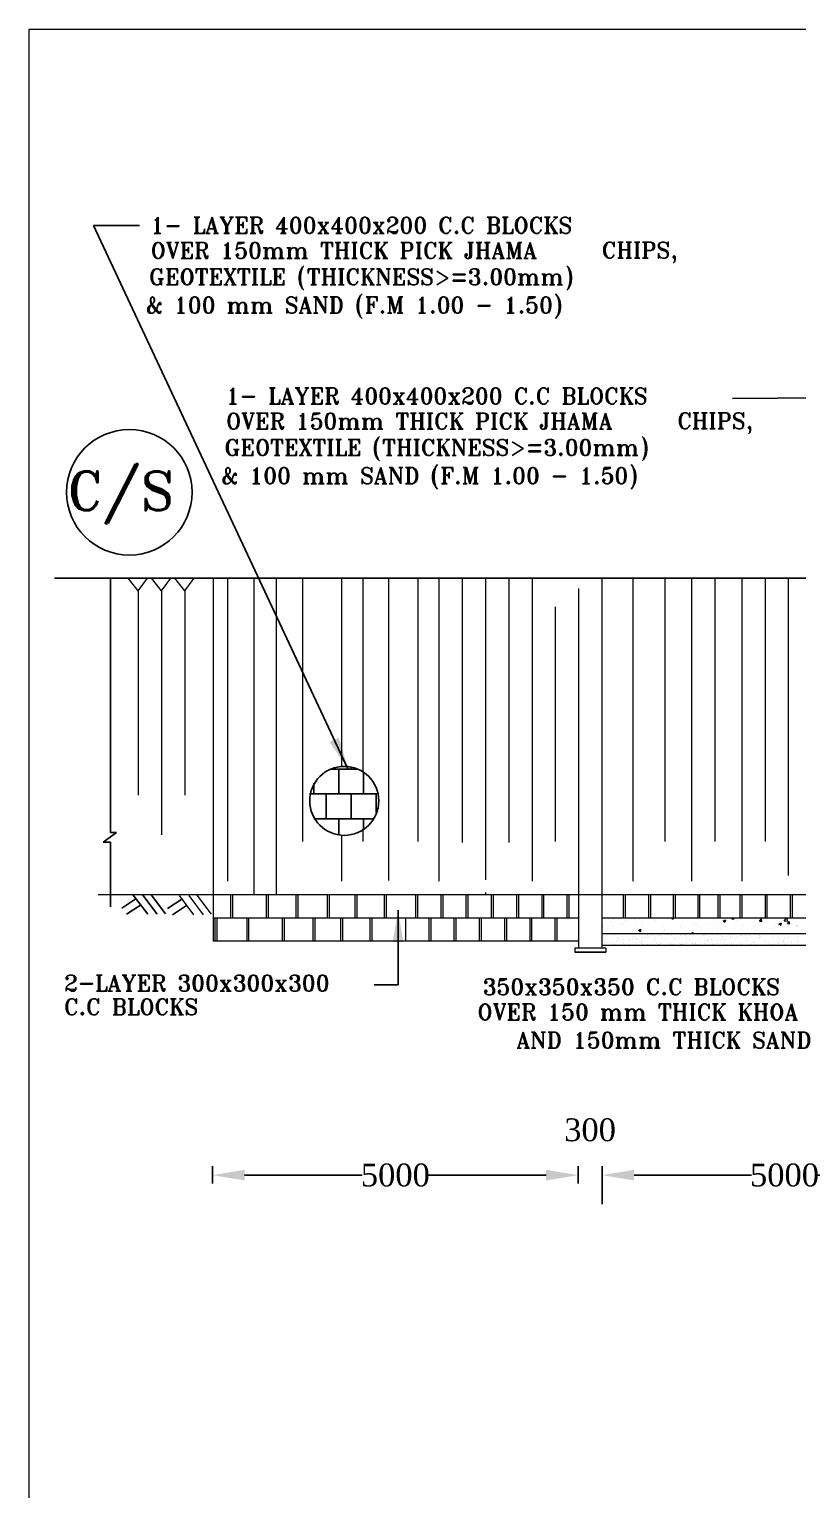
# Model space of a CAD drawing. Extents: x -545075 to 1728153, y -708141 to -305611.
# Drawn here: x 64639 to 73050, y -619429 to -603433 of the extents above; entities that cross this region are included whole.
import ezdxf

# ---------------------------------------------------------------- set-up
doc = ezdxf.new("R2010")
doc.units = 0
doc.header["$MEASUREMENT"] = 0
doc.layers.get('0').update_dxf_attribs({"linetype": 'CONTINUOUS'})
doc.layers.get('DEFPOINTS').update_dxf_attribs({"linetype": 'CONTINUOUS'})
for name, color, linetype in [('LINE', 7, 'CONTINUOUS'), ('SLOPECON', 12, 'CONTINUOUS'), ('TEXT', 7, 'CONTINUOUS')]:
    doc.layers.add(name, color=color, linetype=linetype)
doc.styles.add('BIG', font='ROMANT.SHX')
doc.styles.get("Standard").update_dxf_attribs({"font": 'times.ttf', "height": 250})
doc.dimstyles.new('3', dxfattribs={"dimtxt": 225, "dimasz": 350, "dimexe": 100, "dimexo": 25, "dimgap": 9, "dimtad": 0, "dimdec": 0, "dimzin": 0, "dimdsep": 46, "dimtxsty": 'Standard', "dimcen": 0, "dimclrt": 256, "dimadec": 0, "dimazin": 0, "dimtfac": 1, "dimtdec": 0, "dimtofl": 0, "dimtmove": 2, "dimatfit": 3, "dimfxl": 1, "dimtolj": 1, "dimtzin": 0, "dimarcsym": 0})

# ---------------------------------------------------------------- blocks, each defined once
blk = doc.blocks.new('*D736')
at = {"layer": 'DEFPOINTS', "color": 0, "lineweight": -2}
for p in [(70646, -615983), (70908, -615983), (70908, -615983)]:
    blk.add_point(p, dxfattribs=at)
at = {"layer": 'LINE', "color": 0, "lineweight": -2}
for p, q in [((70646, -615958), (70646, -615883)), ((70908, -615958), (70908, -615883)), ((70296, -615983), (69946, -615983)), ((71258, -615983), (71608, -615983))]:
    blk.add_line(p, q, dxfattribs=at)
for points in [[(70296, -615925), (70296, -616041), (70646, -615983)], [(71258, -615925), (71258, -616041), (70908, -615983)]]:
    blk.add_solid(points, dxfattribs=at)
at = {"layer": 'LINE', "insert": (70777, -615488), "char_height": 250, "attachment_point": 5}
blk.add_mtext('\\A1;300', dxfattribs=at)
blk = doc.blocks.new('*D737')
at = {"layer": 'DEFPOINTS', "color": 0, "lineweight": -2}
for p in [(70908, -615983), (70908, -616324), (74902, -616324)]:
    blk.add_point(p, dxfattribs=at)
at = {"layer": 'LINE', "color": 0, "lineweight": -2}
for p, q in [((70908, -616299), (70908, -615883)), ((74902, -616299), (74902, -615883)), ((71258, -615983), (72542, -615983)), ((74552, -615983), (73268, -615983))]:
    blk.add_line(p, q, dxfattribs=at)
for points in [[(71258, -615925), (71258, -616041), (70908, -615983)], [(74552, -615925), (74552, -616041), (74902, -615983)]]:
    blk.add_solid(points, dxfattribs=at)
at = {"layer": 'LINE', "insert": (72905, -615983), "char_height": 250, "attachment_point": 5}
blk.add_mtext('\\A1;5000', dxfattribs=at)
blk = doc.blocks.new('*D748')
at = {"layer": 'DEFPOINTS', "color": 0, "lineweight": -2}
for p in [(66646, -616101), (70646, -615983), (70646, -616101)]:
    blk.add_point(p, dxfattribs=at)
at = {"layer": 'LINE', "color": 0, "lineweight": -2}
for p, q in [((66646, -616076), (66646, -615883)), ((70646, -616076), (70646, -615883)), ((66996, -615983), (68283, -615983)), ((70296, -615983), (69008, -615983))]:
    blk.add_line(p, q, dxfattribs=at)
for points in [[(66996, -615925), (66996, -616041), (66646, -615983)], [(70296, -615925), (70296, -616041), (70646, -615983)]]:
    blk.add_solid(points, dxfattribs=at)
at = {"layer": 'LINE', "insert": (68646, -615983), "char_height": 250, "attachment_point": 5}
blk.add_mtext('\\A1;5000', dxfattribs=at)
blk = doc.blocks.new('*X31')
at = {"color": 0}
for p, q in [((19924, 960), (20274, 960)), ((20000, 960), (20000, 985)), ((20160, 640), (20160, 960)), ((19840, 640), (19840, 912)), ((20480, 640), (20480, 781)), ((19664, 640), (20535, 640)), ((19680, 403), (19680, 640)), ((20000, 320), (20000, 640)), ((20320, 320), (20320, 640)), ((19720, 320), (20479, 320)), ((19840, 190), (19840, 320)), ((20160, 111), (20160, 320))]:
    blk.add_line(p, q, dxfattribs=at)

msp = doc.modelspace()

# ---------------------------------------------------------------- linework, layer by layer
msp.add_line((70949.228, -613541.458), (70609.228, -613541.458))
at = {"color": 7, "linetype": 'ByBlock', "lineweight": 20}
msp.add_lwpolyline([(64639.309, -641548.608), (64639.309, -603433.487), (118539.48, -603433.487), (118539.48, -641548.608), (64639.309, -641548.608)], close=True, dxfattribs=at)
at = {"layer": 'LINE'}
for p, q in [((65343.559, -605582.278), (65845.559, -605582.278)), ((84822.507, -609445.513), (64917.139, -609445.513)), ((65529.509, -609445.513), (65529.509, -612228.984)), ((65592.928, -612228.984), (65447.969, -612337.593)), ((65592.928, -612228.984), (65529.509, -612228.984)), ((65529.509, -612337.593), (65447.969, -612337.593)), ((65529.509, -612337.593), (65529.509, -613043.552)), ((65777.731, -612916.292), (65935.567, -613126.527)), ((65882.955, -612916.292), (66040.791, -613126.527)), ((65971.991, -612912.249), (66129.827, -613122.484)), ((65806.061, -612956.722), (65652.271, -613057.796)), ((65858.673, -613025.452), (65704.883, -613126.527)), ((66307.899, -612960.765), (66154.11, -613061.839)), ((66360.511, -613029.495), (66206.722, -613130.57))]:
    msp.add_line(p, q, dxfattribs=at)
for centre, radius in [((65735.012, -608504.668), 687.184), ((68087.45, -611883.937), 377.856)]:
    msp.add_circle(centre, radius, dxfattribs=at)
at = {"layer": 'SLOPECON', "color": 0, "lineweight": 15}
for p, q in [((65831.908, -609585.352), (65722.035, -609445.513)), ((65831.908, -609585.352), (65934.384, -609445.513)), ((66086.908, -609585.352), (65977.035, -609445.513)), ((66086.908, -609585.352), (66189.384, -609445.513)), ((66341.908, -609585.352), (66232.035, -609445.513)), ((66341.908, -609585.352), (66444.384, -609445.513)), ((66651.728, -609445.513), (66651.728, -613422.334)), ((66651.728, -609445.513), (66651.728, -613422.334)), ((66809.179, -609445.513), (66809.179, -612762.446)), ((67096.793, -609445.513), (67096.793, -612328.212)), ((67341.53, -609445.513), (67341.53, -612762.446)), ((67629.143, -609445.513), (67629.143, -612328.212)), ((68055.648, -609445.513), (68055.648, -611507.421)), ((68291.765, -609445.513), (68291.765, -611566.083)), ((68570.621, -609445.513), (68570.621, -612090.21)), ((68890.584, -609445.513), (68890.584, -612108.851)), ((69121.728, -609445.513), (69121.728, -612762.446)), ((69376.728, -609445.513), (69376.728, -612338.43)), ((69631.728, -609445.513), (69631.728, -612749.521)), ((69886.728, -609445.513), (69886.728, -612338.43)), ((70141.728, -609445.513), (70141.728, -612762.446)), ((70651.728, -609559.431), (70651.728, -613498.958)), ((70906.728, -609445.513), (70906.728, -613498.958)), ((71246.728, -609445.513), (71246.728, -612765.233)), ((71596.398, -609445.513), (71596.398, -612328.212)), ((71887.286, -609445.513), (71887.286, -612765.233)), ((72142.286, -609445.513), (72142.286, -612328.212)), ((72436.728, -609445.513), (72436.728, -612765.233)), ((72691.728, -609445.513), (72691.728, -612328.212)), ((72946.728, -609445.513), (72946.728, -612702.343)), ((65831.908, -609585.352), (65831.908, -611823.35)), ((66086.908, -609585.352), (66086.908, -612257.585)), ((66341.908, -609585.352), (66341.908, -611823.35)), ((70396.728, -609758.668), (70396.728, -612328.212)), ((67096.793, -610978.607), (67096.793, -612914.31)), ((67341.53, -610978.607), (67341.53, -612914.31)), ((68570.621, -612090.21), (68570.621, -612755.885)), ((68890.584, -612108.851), (68890.584, -612328.212)), ((68055.648, -612260.452), (68055.648, -612762.446)), ((68291.765, -612201.79), (68291.765, -612328.212)), ((66651.728, -612914.31), (65393.83, -612914.31)), ((66279.57, -612920.335), (66437.406, -613130.57)), ((66384.794, -612920.335), (66542.63, -613130.57)), ((66473.83, -612916.292), (66631.666, -613126.527)), ((74901.728, -612914.31), (66651.728, -612914.31)), ((66841.319, -612914.31), (66841.319, -613169.31)), ((66862.569, -612914.31), (66862.569, -613169.31)), ((67231.425, -612914.31), (67231.425, -613169.31)), ((67252.675, -612914.31), (67252.675, -613169.31)), ((67557.992, -612914.31), (67557.992, -613169.31)), ((67579.242, -612914.31), (67579.242, -613169.31)), ((67899.172, -612914.31), (67899.172, -613169.31)), ((67920.422, -612914.31), (67920.422, -613169.31)), ((68203.657, -612914.31), (68203.657, -613169.31)), ((68224.907, -612914.31), (68224.907, -613169.31)), ((68525.515, -612914.31), (68525.515, -613169.31)), ((68546.765, -612914.31), (68546.765, -613169.31)), ((68866.728, -612914.31), (68866.728, -613169.31)), ((68887.978, -612914.31), (68887.978, -613169.31)), ((69142.978, -612914.31), (69142.978, -613169.31)), ((69164.228, -612914.31), (69164.228, -613169.31)), ((69419.228, -612914.31), (69419.228, -613169.31)), ((69440.478, -612914.31), (69440.478, -613169.31)), ((69631.728, -612887.764), (69631.728, -612914.31)), ((69695.478, -612914.31), (69695.478, -613169.31)), ((69716.728, -612914.31), (69716.728, -613169.31)), ((69971.728, -612914.31), (69971.728, -613169.31)), ((69992.978, -612914.31), (69992.978, -613169.31)), ((70247.978, -612914.31), (70247.978, -613169.31)), ((70269.228, -612914.31), (70269.228, -613169.31)), ((70524.228, -612914.31), (70524.228, -613169.31)), ((70545.478, -612914.31), (70545.478, -613169.31)), ((71140.478, -612914.31), (71140.478, -613169.31)), ((71161.728, -612914.31), (71161.728, -613169.31)), ((71416.728, -612914.31), (71416.728, -613169.31)), ((71437.978, -612914.31), (71437.978, -613169.31)), ((71687.356, -612914.31), (71687.356, -613169.31)), ((71708.606, -612914.31), (71708.606, -613169.31)), ((71954.724, -612914.31), (71954.724, -613169.31)), ((71975.974, -612914.31), (71975.974, -613169.31)), ((72175.981, -612914.31), (72175.981, -613169.31)), ((72197.231, -612914.31), (72197.231, -613169.31)), ((72415.478, -612914.31), (72415.478, -613169.31)), ((72436.728, -612914.31), (72436.728, -613169.31)), ((72691.728, -612914.31), (72691.728, -613169.31)), ((72712.978, -612914.31), (72712.978, -613169.31)), ((72967.978, -612914.31), (72967.978, -613169.31)), ((72989.228, -612914.31), (72989.228, -613169.31)), ((70651.728, -613169.31), (66651.728, -613169.31)), ((66671.405, -613169.3), (66671.405, -613424.3)), ((66692.655, -613169.3), (66692.655, -613424.3)), ((67019.012, -613169.3), (67019.012, -613424.3)), ((67040.262, -613169.3), (67040.262, -613424.3)), ((67408.489, -613169.3), (67408.489, -613424.3)), ((67429.739, -613169.3), (67429.739, -613424.3)), ((67742.133, -613169.3), (67742.133, -613424.3)), ((67763.383, -613169.3), (67763.383, -613424.3)), ((68046.618, -613169.3), (68046.618, -613424.3)), ((68067.868, -613169.3), (68067.868, -613424.3)), ((68368.476, -613169.3), (68368.476, -613424.3)), ((68389.726, -613169.3), (68389.726, -613424.3)), ((68756.687, -613169.3), (68756.687, -613424.3)), ((69011.687, -613169.3), (69011.687, -613424.3)), ((69032.937, -613169.3), (69032.937, -613424.3)), ((69287.937, -613169.3), (69287.937, -613424.3)), ((69309.187, -613169.3), (69309.187, -613424.3)), ((69564.187, -613169.3), (69564.187, -613424.3)), ((69585.437, -613169.3), (69585.437, -613424.3)), ((69840.437, -613169.3), (69840.437, -613424.3)), ((69861.687, -613169.3), (69861.687, -613424.3)), ((70116.687, -613169.3), (70116.687, -613424.3)), ((70137.937, -613169.3), (70137.937, -613424.3)), ((70392.937, -613169.3), (70392.937, -613424.3)), ((70414.187, -613169.3), (70414.187, -613424.3)), ((74901.728, -613169.31), (70906.728, -613169.31)), ((71002.021, -613216.99), (71002.021, -613216.99)), ((71022.191, -613254.876), (71022.191, -613254.876)), ((71034.639, -613178.358), (71034.639, -613178.358)), ((71124.249, -613235.446), (71124.249, -613235.446)), ((71133.661, -613228.948), (71133.661, -613228.948)), ((71162.983, -613195.799), (71162.983, -613195.799)), ((71261.513, -613187.944), (71261.513, -613187.944)), ((71270.045, -613212.332), (71270.045, -613212.332)), ((71348.331, -613201.741), (71348.331, -613201.741)), ((71351.124, -613245.032), (71351.124, -613245.032)), ((71488.388, -613197.53), (71488.388, -613197.53)), ((71517.899, -613169.787), (71517.899, -613169.787)), ((71569.071, -613169.876), (71569.071, -613169.876)), ((71577.998, -613254.618), (71577.998, -613254.618)), ((71671.256, -613169.31), (71685.367, -613178.828)), ((71685.367, -613178.84), (71688.565, -613169.31)), ((71715.262, -613207.115), (71715.262, -613207.115)), ((71899.637, -613216.701), (71899.637, -613216.701)), ((71919.246, -613243.545), (71919.246, -613243.545)), ((71954.284, -613254.223), (71954.284, -613254.223)), ((72080.207, -613222.355), (72080.207, -613222.355)), ((72126.511, -613226.287), (72126.511, -613226.287)), ((72175.023, -613222.358), (72175.023, -613222.358)), ((72232.507, -613198.606), (72262.265, -613187.183)), ((72232.507, -613198.606), (72253.647, -613212.865)), ((72253.647, -613212.878), (72262.264, -613187.196)), ((72327.044, -613174.501), (72331.399, -613169.31)), ((72327.044, -613174.501), (72352.447, -613176.723)), ((72348.616, -613187.018), (72348.616, -613187.018)), ((72352.446, -613176.736), (72351.076, -613169.31)), ((72353.386, -613235.873), (72353.386, -613235.873)), ((72393.234, -613192.434), (72393.234, -613192.434)), ((72449.269, -613253.191), (72449.269, -613253.191)), ((72455.01, -613173.011), (72455.01, -613173.011)), ((72580.261, -613245.459), (72580.261, -613245.459)), ((72631.879, -613201.17), (72652.368, -613176.753)), ((72631.879, -613201.17), (72657.282, -613203.393)), ((72657.282, -613203.406), (72652.368, -613176.766)), ((72697.123, -613210.646), (72697.123, -613210.646)), ((72807.135, -613255.044), (72807.135, -613255.044)), ((72843.287, -613232.643), (72873.045, -613221.22)), ((72843.287, -613232.643), (72864.427, -613246.902)), ((72864.427, -613246.916), (72873.044, -613221.233)), ((72899.918, -613196.474), (72925.983, -613169.31)), ((72899.918, -613196.474), (72937.717, -613202.336)), ((72937.716, -613202.347), (72933.873, -613169.31)), ((72936.715, -613227.84), (72957.204, -613203.422)), ((72936.715, -613227.84), (72962.118, -613230.062)), ((72962.117, -613230.076), (72957.203, -613203.436)), ((73039.931, -613248.91), (73039.931, -613248.91)), ((73041.686, -613244.916), (73041.686, -613244.916)), ((74901.728, -613339.31), (70906.728, -613339.31)), ((70915.45, -613258.873), (70915.45, -613258.873)), ((70922.396, -613339.31), (70924.824, -613336.416)), ((70923.906, -613378.173), (70923.906, -613378.173)), ((70925.355, -613339.31), (70924.824, -613336.428)), ((70938.087, -613416.388), (70938.087, -613416.388)), ((71003.836, -613365.937), (71003.836, -613365.937)), ((71039.121, -613346.853), (71039.121, -613346.853)), ((71068.549, -613417.014), (71068.549, -613417.014)), ((71082.727, -613377.884), (71082.727, -613377.884)), ((71083.491, -613387.51), (71083.491, -613387.51)), ((71099.719, -613417.149), (71099.719, -613417.149)), ((71137.333, -613364.234), (71137.333, -613364.234)), ((71141.181, -613411.69), (71141.181, -613411.69)), ((71206.295, -613412.051), (71206.295, -613412.051)), ((71210.453, -613402.57), (71210.453, -613402.57)), ((71236.803, -613342.749), (71236.803, -613342.749)), ((71236.999, -613399.076), (71236.999, -613399.076)), ((71241.549, -613377.595), (71241.549, -613377.595)), ((71267.796, -613364.86), (71267.796, -613364.86)), ((71278.462, -613393.617), (71278.462, -613393.617)), ((71287.565, -613389.263), (71287.565, -613389.263)), ((71296.965, -613397.877), (71296.965, -613397.877)), ((71307.132, -613301.644), (71336.89, -613290.221)), ((71307.132, -613301.644), (71328.273, -613315.903)), ((71319.587, -613328.087), (71319.587, -613328.087)), ((71328.272, -613315.916), (71336.89, -613290.233)), ((71339.792, -613410.348), (71339.792, -613410.348)), ((71347.734, -613384.497), (71347.734, -613384.497)), ((71374.28, -613381.002), (71374.28, -613381.002)), ((71400.37, -613377.307), (71400.37, -613377.307)), ((71405.541, -613359.897), (71405.541, -613359.897)), ((71415.742, -613375.544), (71415.742, -613375.544)), ((71425.981, -613314.08), (71425.981, -613314.08)), ((71440.877, -613344.502), (71440.877, -613344.502)), ((71450.277, -613353.115), (71450.277, -613353.115)), ((71470.255, -613410.974), (71470.255, -613410.974)), ((71485.014, -613366.424), (71485.014, -613366.424)), ((71494.647, -613393.772), (71494.647, -613393.772)), ((71511.56, -613362.929), (71511.56, -613362.929)), ((71539.038, -613358.195), (71539.038, -613358.195)), ((71553.022, -613357.47), (71553.022, -613357.47)), ((71559.191, -613377.018), (71559.191, -613377.018)), ((71563.903, -613311.355), (71563.903, -613311.355)), ((71586.942, -613292.889), (71586.942, -613292.889)), ((71608, -613406.011), (71608, -613406.011)), ((71622.295, -613348.351), (71622.295, -613348.351)), ((71647.959, -613349.011), (71647.959, -613349.011)), ((71648.841, -613344.856), (71648.841, -613344.856)), ((71669.501, -613358.82), (71669.501, -613358.82)), ((71690.303, -613339.397), (71690.303, -613339.397)), ((71698.721, -613395.525), (71698.721, -613395.525)), ((71708.121, -613404.139), (71708.121, -613404.139)), ((71718.012, -613376.729), (71718.012, -613376.729)), ((71741.497, -613404.309), (71741.497, -613404.309)), ((71762.373, -613264.203), (71762.373, -613264.203)), ((71764.746, -613353.858), (71764.746, -613353.858)), ((71782.113, -613281.431), (71782.113, -613281.431)), ((71809.533, -613350.764), (71809.533, -613350.764)), ((71812.851, -613257.553), (71812.851, -613257.553)), ((71818.933, -613359.378), (71818.933, -613359.378)), ((71829.46, -613404.934), (71829.46, -613404.934)), ((71834.334, -613376.441), (71834.334, -613376.441)), ((71863.303, -613400.035), (71863.303, -613400.035)), ((71875.412, -613335.681), (71905.17, -613324.258)), ((71875.412, -613335.681), (71880.791, -613339.31)), ((71898.244, -613352.155), (71898.244, -613352.155)), ((71900.124, -613339.31), (71905.17, -613324.271)), ((71953.561, -613338.28), (71953.561, -613338.28)), ((71967.205, -613399.972), (71967.205, -613399.972)), ((71989.247, -613273.789), (71989.247, -613273.789)), ((71993.155, -613376.152), (71993.155, -613376.152)), ((72016.615, -613355.273), (72016.615, -613355.273)), ((72028.706, -613352.781), (72028.706, -613352.781)), ((72065.204, -613416.492), (72065.204, -613416.492)), ((72067.377, -613401.788), (72067.377, -613401.788)), ((72076.777, -613410.401), (72076.777, -613410.401)), ((72100.702, -613398.269), (72100.702, -613398.269)), ((72106.666, -613411.033), (72106.666, -613411.033)), ((72151.976, -613375.864), (72151.976, -613375.864)), ((72166.452, -613347.818), (72166.452, -613347.818)), ((72175.938, -613401.913), (72175.938, -613401.913)), ((72201.415, -613295.735), (72201.415, -613295.735)), ((72202.484, -613398.419), (72202.484, -613398.419)), ((72216.122, -613283.375), (72216.122, -613283.375)), ((72220.689, -613357.026), (72220.689, -613357.026)), ((72230.089, -613365.64), (72230.089, -613365.64)), ((72231.165, -613398.895), (72231.165, -613398.895)), ((72243.946, -613392.96), (72243.946, -613392.96)), ((72274.459, -613406.297), (72274.459, -613406.297)), ((72299.949, -613346.115), (72299.949, -613346.115)), ((72310.797, -613375.575), (72310.797, -613375.575)), ((72313.219, -613383.84), (72313.219, -613383.84)), ((72339.764, -613380.345), (72339.764, -613380.345)), ((72368.911, -613393.932), (72368.911, -613393.932)), ((72381.227, -613374.887), (72381.227, -613374.887)), ((72388.066, -613333.914), (72388.066, -613333.914)), ((72427.771, -613361.535), (72427.771, -613361.535)), ((72430.411, -613346.741), (72430.411, -613346.741)), ((72442.996, -613292.961), (72442.996, -613292.961)), ((72450.499, -613365.767), (72450.499, -613365.767)), ((72469.618, -613375.286), (72469.618, -613375.286)), ((72477.045, -613362.272), (72477.045, -613362.272)), ((72478.533, -613408.05), (72478.533, -613408.05)), ((72487.933, -613416.664), (72487.933, -613416.664)), ((72502.408, -613392.229), (72502.408, -613392.229)), ((72504.167, -613319.445), (72504.167, -613319.445)), ((72518.507, -613356.813), (72518.507, -613356.813)), ((72568.157, -613341.778), (72568.157, -613341.778)), ((72587.779, -613347.694), (72587.779, -613347.694)), ((72602.736, -613306.706), (72602.736, -613306.706)), ((72614.325, -613344.199), (72614.325, -613344.199)), ((72628.44, -613374.998), (72628.44, -613374.998)), ((72631.845, -613363.288), (72631.845, -613363.288)), ((72632.87, -613392.855), (72632.87, -613392.855)), ((72641.246, -613371.902), (72641.246, -613371.902)), ((72669.871, -613302.547), (72669.871, -613302.547)), ((72685.615, -613412.559), (72685.615, -613412.559)), ((72701.654, -613340.075), (72701.654, -613340.075)), ((72770.616, -613387.892), (72770.616, -613387.892)), ((72772.576, -613284.108), (72772.576, -613284.108)), ((72787.261, -613374.709), (72787.261, -613374.709)), ((72798.959, -613303.962), (72798.959, -613303.962)), ((72823.476, -613274.841), (72823.476, -613274.841)), ((72832.117, -613340.701), (72832.117, -613340.701)), ((72838.927, -613367.798), (72838.927, -613367.798)), ((72878.97, -613270.101), (72878.97, -613270.101)), ((72889.689, -613414.312), (72889.689, -613414.312)), ((72896.745, -613312.133), (72896.745, -613312.133)), ((72904.113, -613386.189), (72904.113, -613386.189)), ((72946.082, -613374.421), (72946.082, -613374.421)), ((73034.01, -613264.63), (73034.01, -613264.63)), ((73034.576, -613386.815), (73034.576, -613386.815)), ((73043.001, -613369.551), (73043.001, -613369.551)), ((73046.814, -613261.417), (73046.814, -613261.417)), ((70651.728, -613422.334), (66651.728, -613422.334)), ((70609.228, -613498.958), (70609.228, -613541.458)), ((70949.228, -613498.958), (70609.228, -613498.958)), ((74901.728, -613466.81), (70906.728, -613466.81)), ((70930.178, -613432.272), (70930.178, -613432.272)), ((70935.893, -613438.717), (70935.893, -613438.717)), ((70949.228, -613498.958), (70949.228, -613541.458)), ((70962.439, -613435.222), (70962.439, -613435.222)), ((71003.901, -613429.764), (71003.901, -613429.764)), ((71007.048, -613464.205), (71007.048, -613464.205)), ((71024.987, -613442.568), (71024.987, -613442.568)), ((71046.493, -613456.269), (71046.493, -613456.269)), ((71073.173, -613420.644), (71073.173, -613420.644)), ((71134.252, -613434.025), (71134.252, -613434.025)), ((71140.546, -613462.502), (71140.546, -613462.502)), ((71143.652, -613442.638), (71143.652, -613442.638)), ((71183.808, -613442.279), (71183.808, -613442.279)), ((71205.314, -613455.98), (71205.314, -613455.98)), ((71271.008, -613463.128), (71271.008, -613463.128)), ((71341.334, -613438.534), (71341.334, -613438.534)), ((71342.629, -613441.991), (71342.629, -613441.991)), ((71364.136, -613455.692), (71364.136, -613455.692)), ((71408.754, -613458.165), (71408.754, -613458.165)), ((71501.45, -613441.702), (71501.45, -613441.702)), ((71522.957, -613455.403), (71522.957, -613455.403)), ((71542.251, -613456.463), (71542.251, -613456.463)), ((71545.408, -613440.287), (71545.408, -613440.287)), ((71554.808, -613448.901), (71554.808, -613448.901)), ((71660.272, -613441.413), (71660.272, -613441.413)), ((71672.713, -613457.088), (71672.713, -613457.088)), ((71681.778, -613455.115), (71681.778, -613455.115)), ((71737.325, -613465.253), (71737.325, -613465.253)), ((71752.49, -613444.796), (71752.49, -613444.796)), ((71764.097, -613456.133), (71764.097, -613456.133)), ((71767.959, -613452.126), (71767.959, -613452.126)), ((71776.593, -613441.125), (71776.593, -613441.125)), ((71790.643, -613452.639), (71790.643, -613452.639)), ((71798.099, -613454.826), (71798.099, -613454.826)), ((71832.105, -613447.18), (71832.105, -613447.18)), ((71901.377, -613438.06), (71901.377, -613438.06)), ((71901.456, -613450.423), (71901.456, -613450.423)), ((71914.064, -613446.549), (71914.064, -613446.549)), ((71923.465, -613455.163), (71923.465, -613455.163)), ((71927.923, -613434.565), (71927.923, -613434.565)), ((71935.414, -613440.836), (71935.414, -613440.836)), ((71956.92, -613454.537), (71956.92, -613454.537)), ((71969.385, -613429.107), (71969.385, -613429.107)), ((72031.919, -613451.049), (72031.919, -613451.049)), ((72038.658, -613419.987), (72038.658, -613419.987)), ((72094.235, -613440.548), (72094.235, -613440.548)), ((72115.742, -613454.249), (72115.742, -613454.249)), ((72121.146, -613451.058), (72121.146, -613451.058)), ((72169.664, -613446.086), (72169.664, -613446.086)), ((72253.056, -613440.259), (72253.056, -613440.259)), ((72274.563, -613453.96), (72274.563, -613453.96)), ((72303.161, -613444.383), (72303.161, -613444.383)), ((72325.22, -613452.811), (72325.22, -613452.811)), ((72334.621, -613461.425), (72334.621, -613461.425)), ((72411.878, -613439.97), (72411.878, -613439.97)), ((72433.384, -613453.672), (72433.384, -613453.672)), ((72433.624, -613445.009), (72433.624, -613445.009)), ((72532.302, -613457.321), (72532.302, -613457.321)), ((72570.699, -613439.682), (72570.699, -613439.682)), ((72571.37, -613440.046), (72571.37, -613440.046)), ((72592.205, -613453.383), (72592.205, -613453.383)), ((72702.809, -613464.596), (72702.809, -613464.596)), ((72704.867, -613438.343), (72704.867, -613438.343)), ((72729.52, -613439.393), (72729.52, -613439.393)), ((72736.376, -613459.074), (72736.376, -613459.074)), ((72751.027, -613453.094), (72751.027, -613453.094)), ((72772.082, -613455.476), (72772.082, -613455.476)), ((72798.628, -613451.982), (72798.628, -613451.982)), ((72835.329, -613438.969), (72835.329, -613438.969)), ((72840.09, -613446.523), (72840.09, -613446.523)), ((72888.341, -613439.105), (72888.341, -613439.105)), ((72899.089, -613422.926), (72899.089, -613422.926)), ((72909.362, -613437.403), (72909.362, -613437.403)), ((72909.848, -613452.806), (72909.848, -613452.806)), ((72935.908, -613433.908), (72935.908, -613433.908)), ((72943.459, -613463.583), (72943.459, -613463.583)), ((72973.075, -613434.006), (72973.075, -613434.006)), ((72977.37, -613428.45), (72977.37, -613428.45)), ((73046.642, -613419.33), (73046.642, -613419.33)), ((73047.163, -613438.816), (73047.163, -613438.816))]:
    msp.add_line(p, q, dxfattribs=at)
at = {"layer": 'TEXT', "color": 0}
msp.add_line((72998.102, -609445.513), (67057.885, -609445.513), dxfattribs=at)

# ---------------------------------------------------------------- block references
at = {"layer": 'LINE', "xscale": -0.8500000000931323, "yscale": 0.8499999999767169, "zscale": 0.85}
msp.add_blockref('*X31', (85162.627, -612352.538), dxfattribs=at)

# ---------------------------------------------------------------- texts
at = {"layer": 'LINE', "style": 'BIG'}
for s, height, p in [('1- LAYER 400x400x200 C.C BLOCKS', 176.54, (65967.526, -605669.46)), ('OVER 150mm THICK PICK JHAMA', 176.54, (65967.526, -605944.662)), ('CHIPS, ', 176.54, (70906.136, -605941.065)), ('GEOTEXTILE (THICKNESS>=3.00mm) ', 176.54, (65951.565, -606233.933)), ('& 100 mm SAND (F.M 1.00 - 1.50)', 176.54, (65905.856, -606542.526)), ('1- LAYER 400x400x200 C.C BLOCKS', 176.54, (66792.99, -607538.235)), ('OVER 150mm THICK PICK JHAMA', 176.54, (66792.99, -607813.436)), ('CHIPS, ', 176.54, (71731.6, -607809.84)), ('GEOTEXTILE (THICKNESS>=3.00mm) ', 176.54, (66777.028, -608102.708)), ('C/S', 425, (65058.087, -608701.063)), ('& 100 mm SAND (F.M 1.00 - 1.50)', 176.54, (66731.32, -608411.301)), ('2-LAYER 300x300x300', 176.54, (65019.928, -613968.026)), ('350x350x350 C.C BLOCKS', 176.54, (69601.574, -614009.332)), ('C.C BLOCKS', 176.54, (65019.928, -614228.384)), ('OVER 150 mm THICK KHOA', 176.54, (69544.907, -614284.534)), ('AND 150mm THICK SAND', 176.54, (69969.907, -614592.112))]:
    msp.add_text(s, height=height, dxfattribs=at).set_placement(p)

# ---------------------------------------------------------------- dimensions: what is measured, and where the dimension line sits
at = {"layer": 'LINE'}
for base, p1, p2, text, picture, middle in [((70908.323, -615983.119), (70645.532, -615983.119), (70908.323, -615983.119), '300', '*D736', (70776.928, -615488.13)), ((70645.532, -615983.119), (66645.532, -616100.973), (70645.532, -616100.973), '5000', '*D748', (68645.532, -615983.119)), ((70908.323, -615983.119), (74901.728, -616324.095), (70908.323, -616324.095), '5000', '*D737', (72905.025, -615983.119))]:
    dim = msp.add_linear_dim(base=base, p1=p1, p2=p2, text=text, dimstyle='3', override={"dimclrd": 0, "dimclre": 0}, dxfattribs=at)
    dim.commit()
    dim.dimension.update_dxf_attribs({"geometry": picture, "text_midpoint": middle})

# ---------------------------------------------------------------- leaders
at = {"layer": 'LINE', "lineweight": 20}
msp.add_leader([(68126.659, -611532.325), (65343.559, -605582.278)], dimstyle='3', override={"dimgap": 9, "dimtad": 0, "dimclrd": 0, "dimfxl": 700}, dxfattribs=at)
at = {"layer": 'LINE'}
for points in [[(74456.857, -611386.963), (73324.084, -607471.458), (72336.612, -607477.504)], [(68675.651, -613080.379), (68675.651, -613897.564), (68413.908, -613897.564)]]:
    msp.add_leader(points, dimstyle='3', override={"dimclrd": 0, "dimclre": 0}, dxfattribs=at)

doc.saveas('drawing.dxf')
